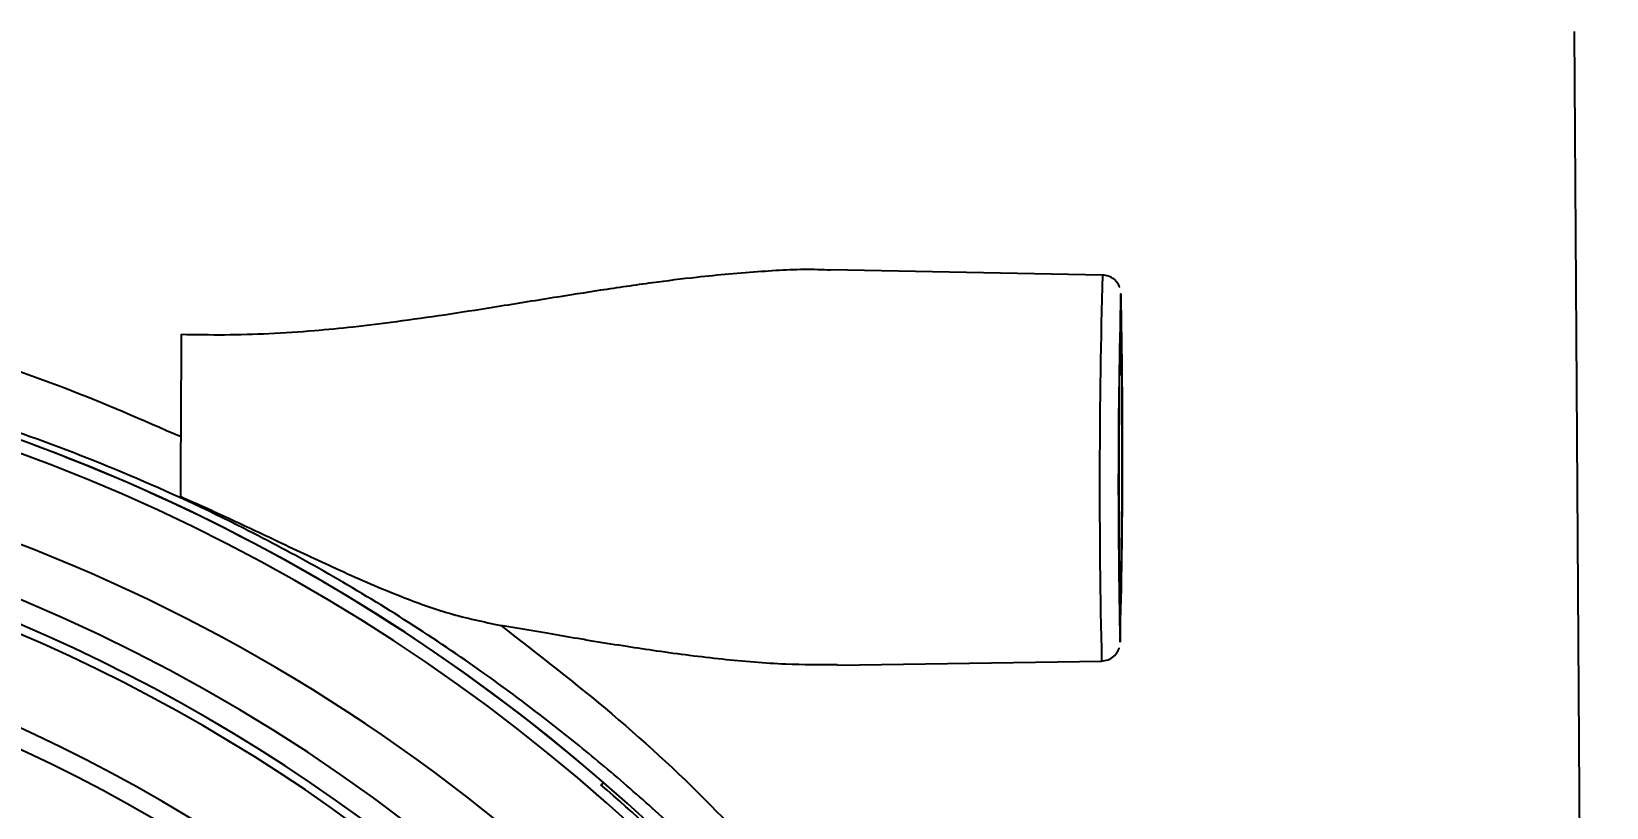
# Model space of a CAD drawing. Header units: millimetres. Extents: x 2312 to 3992, y 755 to 1943.
# Drawn here: x 2915.8 to 2991.4, y 1737.1 to 1774.3 of the extents above; entities that cross this region are included whole.
import ezdxf

# ---------------------------------------------------------------- set-up
doc = ezdxf.new("R2010")
doc.units = ezdxf.units.MM
doc.layers.add('标注', color=3, linetype='Continuous', lineweight=13)
doc.styles.add('SLDTEXTSTYLE1', font='txt.shx', dxfattribs={"width": 0.7, "bigfont": 'gbcbig.shx'})
doc.dimstyles.new('SLDDIMSTYLE12$0', dxfattribs={"dimtxt": 12, "dimasz": 10, "dimexe": 0, "dimexo": 0.0625, "dimgap": 0.875, "dimtad": 1, "dimdec": 1, "dimlfac": 1.8, "dimrnd": 1e-09, "dimzin": 12, "dimdsep": 46, "dimtxsty": 'SLDTEXTSTYLE1', "dimcen": 0.09, "dimdle": 8.16, "dimclrd": 3, "dimclre": 3, "dimadec": 0, "dimazin": 3, "dimtfac": 1, "dimtdec": 1, "dimtofl": 0, "dimtmove": 0, "dimatfit": 3, "dimfxl": 0, "dimfrac": 2, "dimtolj": 1, "dimlwd": 5, "dimlwe": 5, "dimarcsym": 0})

# ---------------------------------------------------------------- blocks, each defined once
blk = doc.blocks.new('*D45')
at = {"layer": 'Defpoints', "color": 0, "transparency": 16777216}
for p in [(2923.809, 1855.641), (2923.809, 1839.674), (2684.601, 1694.135)]:
    blk.add_point(p, dxfattribs=at)
at = {"layer": '标注', "color": 3, "lineweight": 5, "transparency": 16777216}
blk.add_line((2684.601, 1694.197), (2684.601, 1855.641), dxfattribs=at)
at = {"layer": '标注', "color": 3, "linetype": 'Continuous', "lineweight": 5, "transparency": 16777216}
for p, q in [((2694.601, 1855.641), (2913.809, 1855.641)), ((2923.809, 1839.736), (2923.809, 1855.641))]:
    blk.add_line(p, q, dxfattribs=at)
at = {"layer": '标注', "color": 3, "transparency": 16777216}
for points in [[(2694.601, 1857.308), (2694.601, 1853.974), (2684.601, 1855.641)], [(2913.809, 1857.308), (2913.809, 1853.974), (2923.809, 1855.641)]]:
    blk.add_solid(points, dxfattribs=at)
at = {"layer": '标注', "color": 0, "transparency": 16777216, "insert": (2804.205, 1867.944), "char_height": 10, "attachment_point": 5, "style": 'SLDTEXTSTYLE1'}
blk.add_mtext('\\A1;{\\H2.28571x;290}', dxfattribs=at)
blk = doc.blocks.new('*D30')
at = {"layer": 'Defpoints', "color": 0, "transparency": 16777216}
for p in [(2936.869, 1849.508), (2978.693, 1580.673), (3081.89, 1580.673)]:
    blk.add_point(p, dxfattribs=at)
at = {"layer": '标注', "color": 3, "lineweight": 5, "transparency": 16777216}
blk.add_line((2936.931, 1849.508), (3081.89, 1849.508), dxfattribs=at)
at = {"layer": '标注', "color": 3, "linetype": 'Continuous', "lineweight": 5, "transparency": 16777216}
for p, q in [((3081.89, 1839.508), (3081.89, 1590.673)), ((2978.755, 1580.673), (3081.89, 1580.673))]:
    blk.add_line(p, q, dxfattribs=at)
at = {"layer": '标注', "color": 3, "transparency": 16777216}
for points in [[(3080.223, 1839.508), (3083.556, 1839.508), (3081.89, 1849.508)], [(3080.223, 1590.673), (3083.556, 1590.673), (3081.89, 1580.673)]]:
    blk.add_solid(points, dxfattribs=at)
at = {"layer": '标注', "color": 0, "transparency": 16777216, "insert": (3069.586, 1715.09), "char_height": 10, "attachment_point": 5, "rotation": 90, "style": 'SLDTEXTSTYLE1'}
blk.add_mtext('\\A1;{\\H2.28571x;235}', dxfattribs=at)

msp = doc.modelspace()

# ---------------------------------------------------------------- linework, layer by layer
at = {"color": 7, "linetype": 'Continuous', "lineweight": 25}
for p, q in [((2990.101, 1731.145), (2989.817, 1774.316)), ((2967.174, 1762.645), (2954.127, 1762.901)), ((2954.456, 1743.949), (2967.134, 1744.143)), ((2943.241, 1738.313), (2943.113, 1738.213)), ((2943.128, 1738.2), (2943.241, 1738.313))]:
    msp.add_line(p, q, dxfattribs=at)
at = {"color": 7, "linetype": 'Continuous', "lineweight": 25, "flags": 128}
for points in [[(2968.059, 1761.74), (2968.056, 1761.743), (2968.054, 1761.74)], [(2922.977, 1759.807), (2922.969, 1758.97), (2922.962, 1758.075), (2922.956, 1757.13), (2922.95, 1756.147), (2922.946, 1755.135), (2922.943, 1754.106), (2922.94, 1753.07), (2922.939, 1752.039)], [(2968.025, 1747.092), (2968.011, 1747.25), (2967.999, 1747.716), (2967.989, 1748.466), (2967.981, 1749.464), (2967.976, 1750.659), (2967.974, 1751.99), (2967.976, 1753.392), (2967.98, 1754.794), (2967.988, 1756.125), (2967.998, 1757.32), (2968.01, 1758.318), (2968.023, 1759.068), (2968.038, 1759.534), (2968.052, 1759.692), (2968.066, 1759.534), (2968.078, 1759.068), (2968.088, 1758.317), (2968.096, 1757.32), (2968.101, 1756.125), (2968.103, 1754.794), (2968.101, 1753.392), (2968.097, 1751.99), (2968.089, 1750.658), (2968.079, 1749.464), (2968.067, 1748.466), (2968.054, 1747.716), (2968.039, 1747.25), (2968.025, 1747.092)]]:
    msp.add_lwpolyline(points, dxfattribs=at)
at = {"color": 7, "linetype": 'Continuous', "lineweight": 25}
for centre, radius, start, end in [((3328.641, 1752.621), 361.606, 178.41153, 181.34348), ((3311.965, 1752.702), 344.03, 178.49471, 181.27612), ((2623.804, 1754.176), 344.338, 358.47975, 1.25861), ((2884.855, 1671.041), 88.439, 6.30217, 83.69501), ((2884.964, 1671.045), 89.001, 49.09654, 80.0848), ((2884.962, 1671.041), 89.012, 9.79137, 79.96082), ((2884.857, 1671.042), 84.364, 293.33387, 288.10146), ((2883.699, 1671.044), 82.329, 297.88303, 286.45354), ((2883.505, 1671.044), 81.303, 353.64683, 186.35318), ((2883.496, 1671.044), 80.884, 353.64681, 186.3532), ((2883.457, 1671.044), 76.784, 353.328, 186.67202), ((2883.453, 1671.044), 75.854, 353.328, 186.67202), ((2884.935, 1671.042), 88.863, 40.89394, 49.10323)]:
    msp.add_arc(centre, radius, start, end, dxfattribs=at)
for points, knots in [([(2894.896, 1762.373), (2895.487, 1762.325), (2897.255, 1762.179), (2900.951, 1761.669), (2905.978, 1760.728), (2911.715, 1759.214), (2917.417, 1757.315), (2921.115, 1755.705), (2922.966, 1754.899)], [0, 0, 0, 0, 0.065703, 0.196425, 0.398611, 0.599235, 0.799346, 1, 1, 1, 1]), ([(2922.977, 1759.807), (2923.67, 1759.794), (2925.073, 1759.769), (2927.203, 1759.835), (2929.263, 1759.969), (2931.306, 1760.17), (2933.387, 1760.424), (2935.624, 1760.742), (2938.148, 1761.138), (2940.649, 1761.544), (2943.196, 1761.948), (2945.471, 1762.277), (2948.05, 1762.604), (2950.696, 1762.828), (2952.842, 1762.958), (2953.922, 1762.898), (2954.127, 1762.887)], [0, 0, 0, 0, 0.063832, 0.129299, 0.196495, 0.25451, 0.319448, 0.391338, 0.465476, 0.5596, 0.631542, 0.71271, 0.782394, 0.886687, 0.978523, 1, 1, 1, 1]), ([(2968, 1762.06), (2967.998, 1762.066), (2967.981, 1762.119), (2967.899, 1762.271), (2967.729, 1762.457), (2967.476, 1762.611), (2967.276, 1762.63), (2967.177, 1762.64)], [0, 0, 0, 0, 0.0242731, 0.2150524, 0.4553573, 0.7315605, 1, 1, 1, 1]), ([(2952.565, 1730.06), (2951.766, 1730.937), (2950.199, 1732.657), (2947.754, 1735.088), (2945.313, 1737.35), (2942.878, 1739.444), (2940.084, 1741.682), (2936.894, 1744.024), (2933.276, 1746.418), (2929.643, 1748.579), (2925.419, 1750.833), (2920.569, 1753.077), (2915.087, 1755.186), (2909.645, 1756.875), (2904.42, 1758.169), (2901.072, 1758.73), (2899.481, 1758.997)], [0, 0, 0, 0, 0.059474, 0.116645, 0.171535, 0.224169, 0.274574, 0.346546, 0.416181, 0.4836, 0.548936, 0.644489, 0.737549, 0.828705, 0.91858, 1, 1, 1, 1]), ([(2922.939, 1752.039), (2923.714, 1751.69), (2925.352, 1750.953), (2927.897, 1749.746), (2930.646, 1748.451), (2933.301, 1747.299), (2935.841, 1746.375), (2937.476, 1746.025), (2938.304, 1745.847)], [0, 0, 0, 0, 0.149979, 0.316814, 0.500541, 0.696126, 0.846051, 1, 1, 1, 1]), ([(2954.456, 1743.957), (2953.634, 1743.958), (2951.821, 1743.962), (2948.925, 1744.207), (2946.375, 1744.529), (2944.32, 1744.84), (2943.062, 1745.041), (2941.809, 1745.252), (2940.319, 1745.507), (2939.074, 1745.717), (2938.304, 1745.847)], [0, 0, 0, 0, 0.15935, 0.351373, 0.546211, 0.633522, 0.729671, 0.776399, 0.861664, 1, 1, 1, 1]), ([(2938.304, 1745.847), (2940.104, 1744.457), (2943.741, 1741.649), (2948.371, 1737.364), (2951.045, 1734.388), (2952.209, 1733.094)], [0, 0, 0, 0, 0.356319, 0.719883, 1, 1, 1, 1]), ([(2967.119, 1744.143), (2967.234, 1744.155), (2967.437, 1744.177), (2967.678, 1744.322), (2967.836, 1744.483), (2967.929, 1744.636), (2967.971, 1744.739), (2967.98, 1744.773), (2967.982, 1744.777)], [0, 0, 0, 0, 0.286653, 0.509898, 0.697129, 0.856092, 0.983679, 1, 1, 1, 1])]:
    msp.add_open_spline(points, degree=3, knots=knots, dxfattribs=at)

# ---------------------------------------------------------------- dimensions: what is measured, and where the dimension line sits
at = {"layer": '标注'}
dim = msp.add_linear_dim(base=(2923.809, 1855.641), p1=(2684.601, 1694.135), p2=(2923.809, 1839.674), text='{\\H2.28571x;290}', dimstyle='SLDDIMSTYLE12$0', override={"dimtxt": 10, "dimtdec": 3, "dimtzin": 0}, dxfattribs=at)
dim.commit()
dim.dimension.update_dxf_attribs({"geometry": '*D45', "text_midpoint": (2804.205, 1855.641), "dimtype": 160})
dim = msp.add_linear_dim(base=(3081.89, 1580.673), p1=(2936.869, 1849.508), p2=(2978.693, 1580.673), angle=90, text='{\\H2.28571x;235}', dimstyle='SLDDIMSTYLE12$0', override={"dimtxt": 10, "dimtdec": 3, "dimtzin": 0}, dxfattribs=at)
dim.commit()
dim.dimension.update_dxf_attribs({"geometry": '*D30', "text_midpoint": (3069.586, 1715.09)})

doc.saveas('drawing.dxf')
